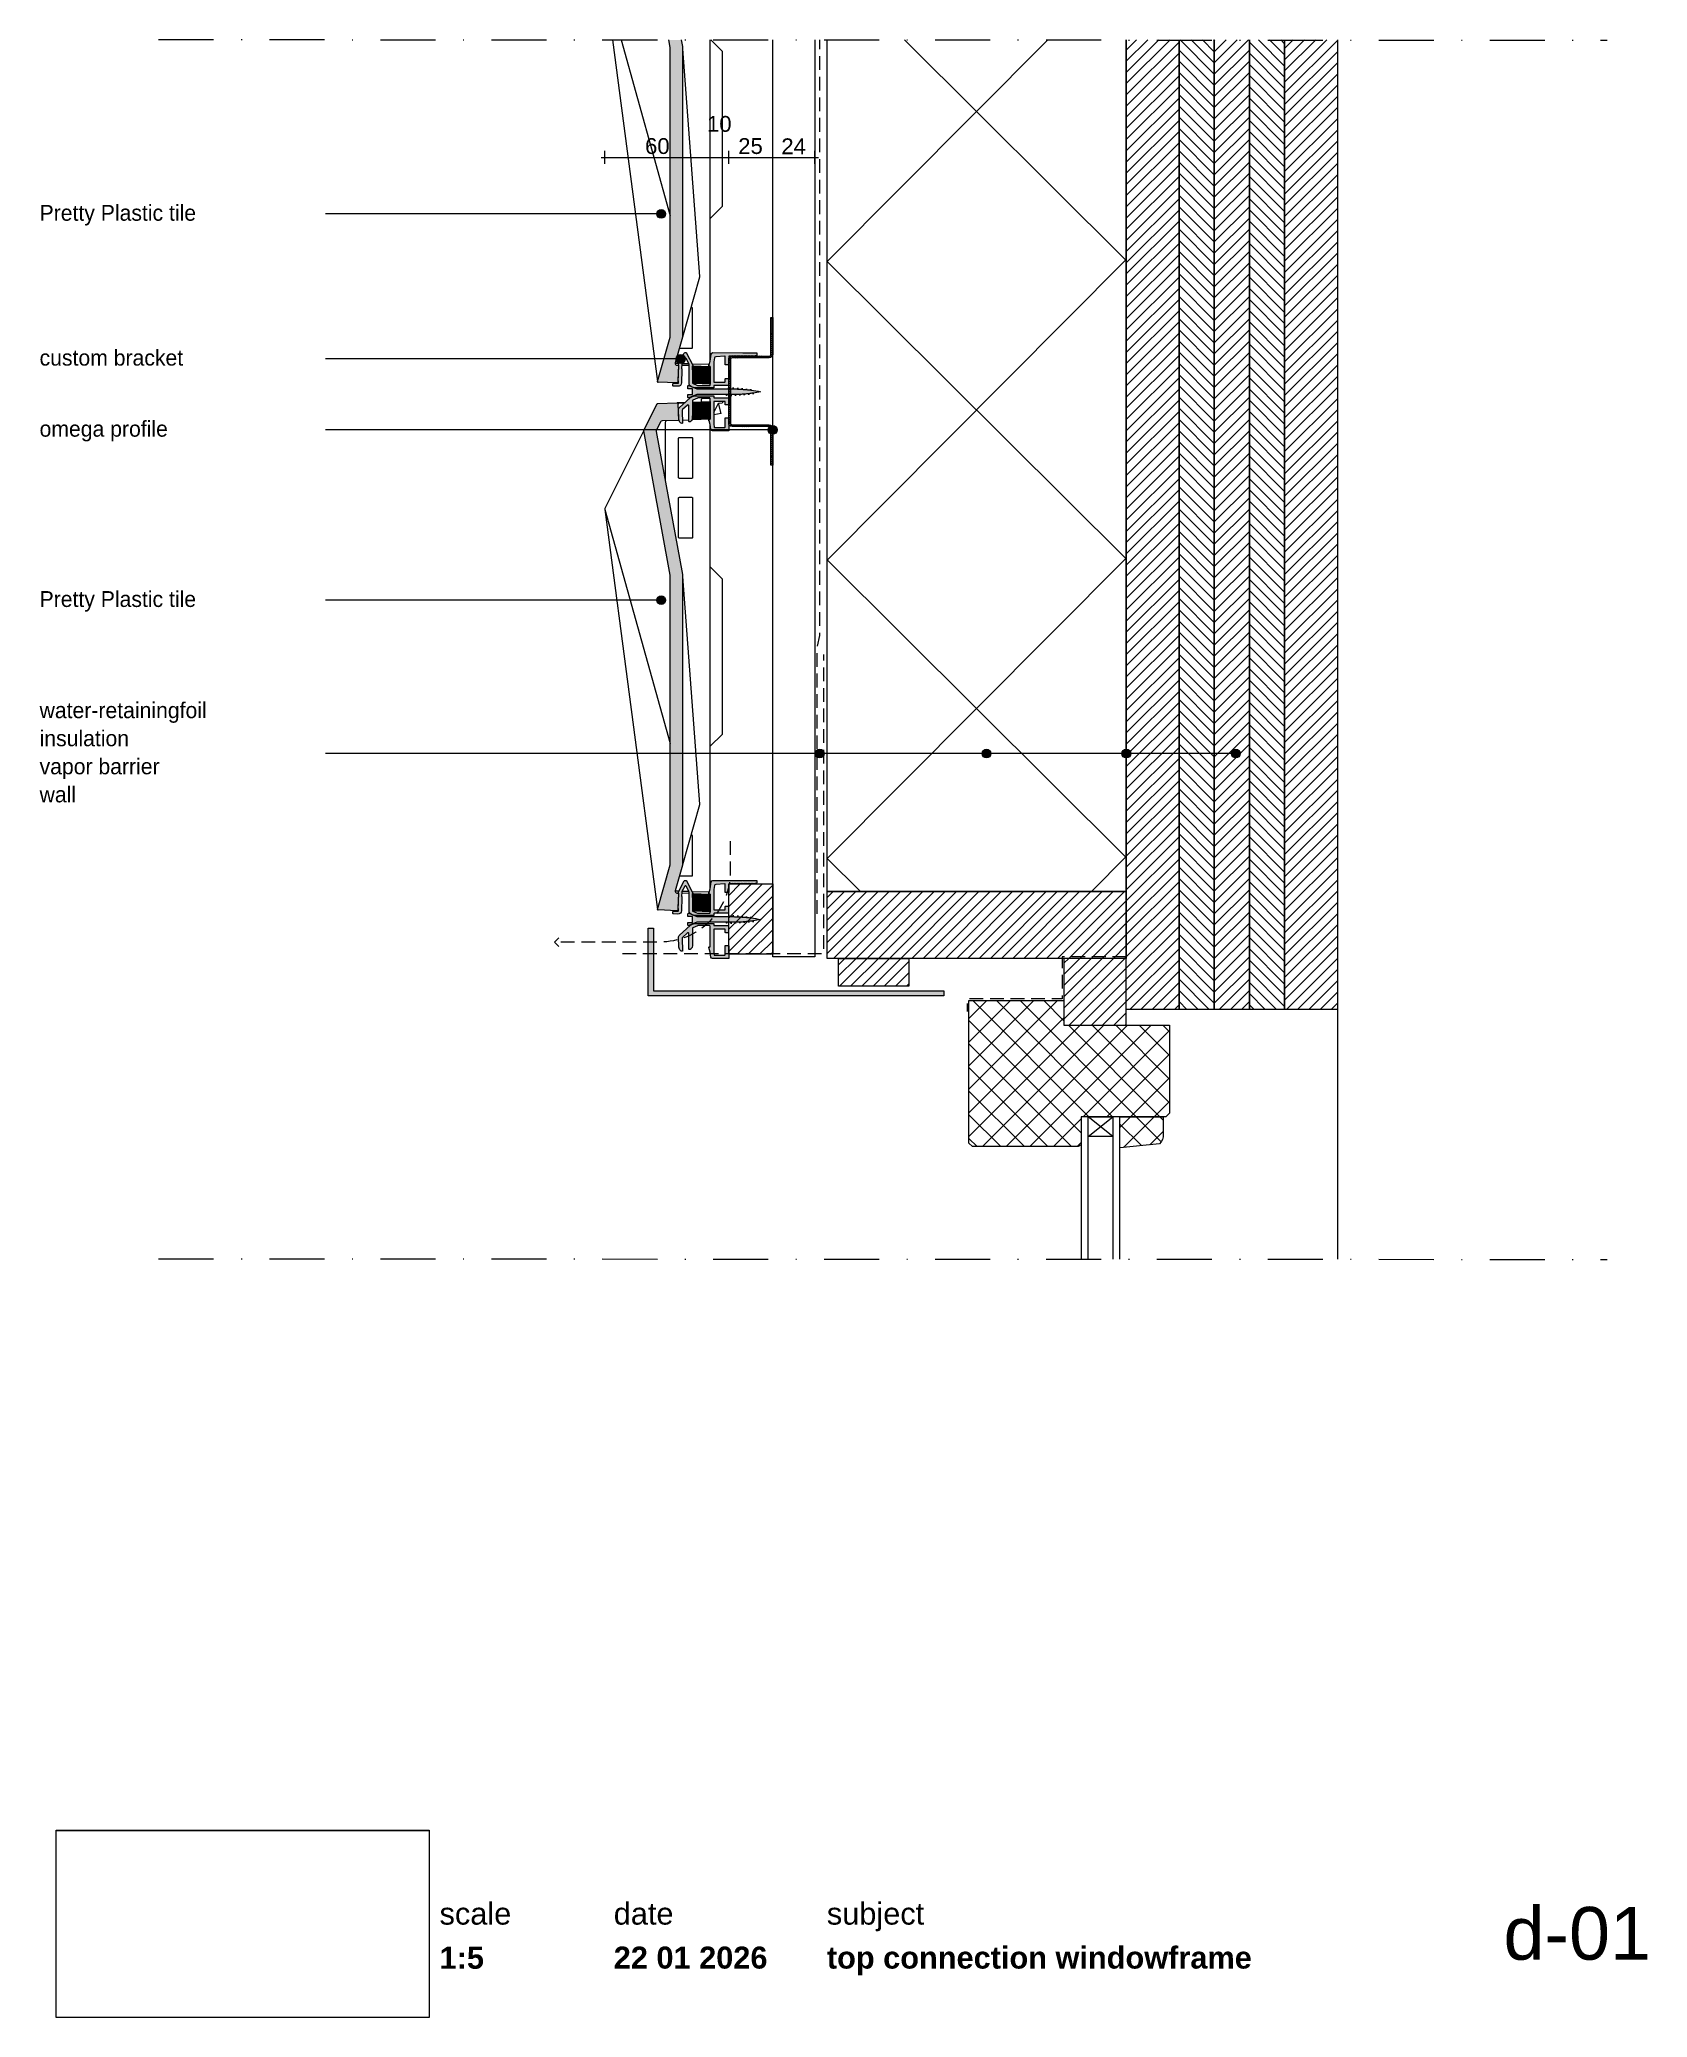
# Paper-space layout 'd-01 top connection windowframe' of a CAD drawing. Header units: millimetres. Extents: x 12 to 195, y 11 to 236.
import ezdxf
from ezdxf.xclip import XClip

# ---------------------------------------------------------------- set-up
doc = ezdxf.new("R2010")
doc.units = ezdxf.units.MM
doc.header["$MEASUREMENT"] = 0
doc.header["$XCLIPFRAME"] = 0
for name, pattern in [('B0302', [12.51, 6.26, -3.125, 0, -3.125]), ('B0701', [2.3412, 1.56, -0.7812]), ('Wipeout_Contour', [1000, 0, -1000])]:
    doc.linetypes.add(name, pattern=pattern)
for name, color, linetype in [('#01', 7, 'Continuous'), ('Dim - 1_50_100', 7, 'Continuous'), ('Info - 1_50_100', 7, 'Continuous'), ('Info - 1_5_10', 7, 'Continuous'), ('Info - English', 7, 'Continuous')]:
    doc.layers.add(name, color=color, linetype=linetype)
doc.styles.add('GENERATED_STYLE_1', font='HelveticaNeue.ttc')
doc.styles.add('GENERATED_STYLE_2', font='HelveticaNeue.ttc')
doc.styles.add('GENERATED_STYLE_3', font='Helvetica.ttc')
doc.styles.add('GENERATED_STYLE_4', font='')
doc.styles.get('GENERATED_STYLE_4').set_extended_font_data('Work Sans')
picture_1 = doc.add_image_def('image1.png', size_in_pixel=(317, 159))
pattern_1 = [(45, (-5626.1261, -118.6148), (-0.6363961, 0.6363961), [])]
pattern_2 = [(45, (-5626.126, -118.6148), (-1.3435029, 1.3435029), []), (135, (-5626.126, -118.6148), (1.3435029, 1.3435029), [])]
pattern_3 = [(315, (-5626.1261, -118.6148), (0.6363961, 0.6363961), [])]

# ---------------------------------------------------------------- blocks, each defined once
blk = doc.blocks.new('Drawing_1_1', base_point=(-200, 60))
at = {"color": 2, "linetype": 'Continuous', "lineweight": 0}
for s, insert, char_height, attachment_point, style in [('\\A1;{\\pql;\\fHelvetica Neue|b0|i0|c0|p0;\\W1.000000;scale}', (57.28, 24.14), 2.5, 1, 'GENERATED_STYLE_1'), ('\\A1;{\\pql;\\fHelvetica Neue|b0|i0|c0|p0;\\W1.000000;date}', (77.08, 24.14), 2.5, 1, 'GENERATED_STYLE_1'), ('\\A1;{\\pql;\\fHelvetica Neue|b0|i0|c0|p0;\\W1.000000;subject}', (101.31, 24.14), 2.5, 1, 'GENERATED_STYLE_1'), ('\\A1;{\\pqr;\\fHelvetica Neue|b0|i0|c0|p0;\\W1.000000;d-01}', (195, 23.65), 6, 3, 'GENERATED_STYLE_1'), ('\\A1;{\\pql;\\fHelvetica Neue|b1|i0|c0|p0;\\W1.000000;1:5}', (57.28, 19.12), 2.5, 1, 'GENERATED_STYLE_2'), ('\\A1;{\\pql;\\fHelvetica Neue|b1|i0|c0|p0;\\W1.000000;22 01 2026}', (77.08, 19.14), 2.5, 1, 'GENERATED_STYLE_2'), ('\\A1;{\\pql;\\fHelvetica Neue|b1|i0|c0|p0;\\W1.000000;top connection windowframe}', (101.31, 19.14), 2.5, 1, 'GENERATED_STYLE_2')]:
    blk.add_mtext(s, dxfattribs=dict(at, insert=insert, char_height=char_height, attachment_point=attachment_point, style=style))
at = {"color": 254, "linetype": 'Wipeout_Contour', "lineweight": 0, "ltscale": 174.062972}
blk.add_wipeout([(13.71, 11.09), (56.11, 11.09), (56.11, 32.35), (13.71, 32.35)], dxfattribs=at)
at = {"color": 9, "lineweight": 0}
image = blk.add_image(picture_1, insert=(13.71, 11.09), size_in_units=(42.4, 21.27), dxfattribs=at)
image.set_boundary_path([(-0.5, -0.5), (316.5, 158.5)])
blk = doc.blocks.new('Drawing_2_1', base_point=(-5626.13, -118.61))
at = {"layer": '#01', "linetype": 'Continuous', "lineweight": 0, "true_color": 0x000000}
for points in [[(81.98, 216.14), (82.02, 215.95), (82.12, 215.78), (82.29, 215.68), (82.48, 215.64), (82.67, 215.68), (82.83, 215.78), (82.94, 215.95), (82.98, 216.14), (82.94, 216.33), (82.83, 216.49), (82.67, 216.6), (82.48, 216.64), (82.29, 216.6), (82.12, 216.49), (82.02, 216.33)], [(84.19, 199.65), (84.23, 199.46), (84.34, 199.3), (84.5, 199.19), (84.69, 199.15), (84.88, 199.19), (85.04, 199.3), (85.15, 199.46), (85.19, 199.65), (85.15, 199.84), (85.04, 200.01), (84.88, 200.11), (84.69, 200.15), (84.5, 200.11), (84.34, 200.01), (84.23, 199.84)], [(94.65, 191.58), (94.68, 191.39), (94.79, 191.23), (94.95, 191.12), (95.15, 191.08), (95.34, 191.12), (95.5, 191.23), (95.61, 191.39), (95.65, 191.58), (95.61, 191.77), (95.5, 191.93), (95.34, 192.04), (95.15, 192.08), (94.95, 192.04), (94.79, 191.93), (94.68, 191.77)], [(81.98, 172.23), (82.02, 172.04), (82.12, 171.88), (82.29, 171.77), (82.48, 171.73), (82.67, 171.77), (82.83, 171.88), (82.94, 172.04), (82.98, 172.23), (82.94, 172.42), (82.83, 172.58), (82.67, 172.69), (82.48, 172.73), (82.29, 172.69), (82.12, 172.58), (82.02, 172.42)], [(100.02, 154.78), (100.06, 154.59), (100.17, 154.42), (100.33, 154.32), (100.52, 154.28), (100.71, 154.32), (100.87, 154.42), (100.98, 154.59), (101.02, 154.78), (100.98, 154.97), (100.87, 155.13), (100.71, 155.24), (100.52, 155.28), (100.33, 155.24), (100.17, 155.13), (100.06, 154.97)], [(118.95, 154.78), (118.99, 154.59), (119.1, 154.42), (119.26, 154.32), (119.45, 154.28), (119.65, 154.32), (119.81, 154.42), (119.92, 154.59), (119.95, 154.78), (119.92, 154.97), (119.81, 155.13), (119.65, 155.24), (119.45, 155.28), (119.26, 155.24), (119.1, 155.13), (118.99, 154.97)], [(134.85, 154.78), (134.88, 154.59), (134.99, 154.42), (135.15, 154.32), (135.35, 154.28), (135.54, 154.32), (135.7, 154.42), (135.81, 154.59), (135.85, 154.78), (135.81, 154.97), (135.7, 155.13), (135.54, 155.24), (135.35, 155.28), (135.15, 155.24), (134.99, 155.13), (134.88, 154.97)], [(147.29, 154.78), (147.32, 154.59), (147.43, 154.42), (147.6, 154.32), (147.79, 154.28), (147.98, 154.32), (148.14, 154.42), (148.25, 154.59), (148.29, 154.78), (148.25, 154.97), (148.14, 155.13), (147.98, 155.24), (147.79, 155.28), (147.6, 155.24), (147.43, 155.13), (147.32, 154.97)]]:
    blk.add_hatch(color=18, dxfattribs=at).paths.add_polyline_path(points)
at = {"layer": 'Info - 1_50_100', "linetype": 'Continuous', "lineweight": 0, "true_color": 0x000000}
h = blk.add_hatch(dxfattribs=at)
h.set_pattern_fill('415_Isolatie_ruit_0001', color=18, style=0, pattern_type=2)
h.set_pattern_definition([(45.152, (101.346, 244.655), (-16.9703, 16.8807), []), (135.152, (101.346, 244.655), (16.9703, 17.0605), [])])
h.paths.add_polyline_path([(135.35, 235.93), (101.35, 235.93), (101.35, 139.09), (135.35, 139.09)])
h = blk.add_hatch(dxfattribs=at)
h.set_pattern_fill('310_Naaldhout__01__0001', color=18, style=0, pattern_type=2)
h.set_pattern_definition(pattern_1)
h.paths.add_polyline_path([(141.35, 235.93), (135.35, 235.93), (135.35, 125.69), (141.35, 125.69)])
h = blk.add_hatch(dxfattribs=at)
h.set_pattern_fill('310_Naaldhout__02__0001', color=18, style=0, pattern_type=2)
h.set_pattern_definition(pattern_3)
h.paths.add_polyline_path([(145.35, 235.93), (141.35, 235.93), (141.35, 125.69), (145.35, 125.69)])
h = blk.add_hatch(dxfattribs=at)
h.set_pattern_fill('310_Naaldhout__01__0001', color=18, style=0, pattern_type=2)
h.set_pattern_definition(pattern_1)
h.paths.add_polyline_path([(149.35, 235.93), (145.35, 235.93), (145.35, 125.69), (149.35, 125.69)])
h = blk.add_hatch(dxfattribs=at)
h.set_pattern_fill('310_Naaldhout__02__0001', color=18, style=0, pattern_type=2)
h.set_pattern_definition(pattern_3)
h.paths.add_polyline_path([(153.35, 235.93), (149.35, 235.93), (149.35, 125.69), (153.35, 125.69)])
h = blk.add_hatch(dxfattribs=at)
h.set_pattern_fill('310_Naaldhout__01__0001', color=18, style=0, pattern_type=2)
h.set_pattern_definition(pattern_1)
h.paths.add_polyline_path([(159.35, 235.93), (153.35, 235.93), (153.35, 125.69), (159.35, 125.69)])
h = blk.add_hatch(dxfattribs=at)
h.set_pattern_fill('310_Naaldhout__01__0001', color=18, style=0, pattern_type=2)
h.set_pattern_definition(pattern_1)
h.paths.add_polyline_path([(101.35, 131.49), (135.35, 131.49), (135.35, 139.09), (101.35, 139.09)])
blk.add_hatch(color=18, dxfattribs=at).paths.add_polyline_path([(81.61, 134.92), (81.01, 134.92), (81.01, 127.22), (114.61, 127.22), (114.61, 127.82), (81.61, 127.82)])
h = blk.add_hatch(dxfattribs=at)
h.set_pattern_fill('310_Naaldhout__01__0001', color=18, style=0, pattern_type=2)
h.set_pattern_definition(pattern_1)
h.paths.add_polyline_path([(128.26, 123.89), (135.35, 123.89), (135.35, 131.49), (128.26, 131.49)])
at = {"layer": 'Info - 1_5_10', "linetype": 'Continuous', "lineweight": 0, "true_color": 0xd1d7d8}
for points in [[(82.07, 197.07, 0.486892), (82.12, 197), (84.27, 196.92, 0.414085), (84.38, 197.02), (84.44, 198.92), (84.25, 198.93, -0.486756), (84.07, 199.19), (84.9, 202.11), (84.9, 202.14), (84.91, 202.17), (84.91, 202.19), (84.91, 234.8), (84.91, 234.87), (84.9, 234.95), (84.9, 235.02), (84.89, 235.09), (84.88, 235.16), (84.74, 235.93), (83.34, 235.93), (83.49, 235.07), (83.5, 235.02), (83.5, 234.97), (83.51, 234.92), (83.51, 202.18), (83.51, 202.16), (83.5, 202.14)], [(86.21, 196.85), (88.05, 196.79), (88.05, 198.8), (86.04, 198.87), (86.11, 196.95, 0.394037)], [(84.91, 174.8), (84.91, 174.87), (84.9, 174.95), (84.9, 175.02), (84.89, 175.09), (84.88, 175.16), (81.91, 191.42), (81.91, 191.45), (81.91, 191.47), (81.91, 191.5), (81.92, 191.52), (81.92, 191.55), (81.93, 191.56), (82.4, 192.5, -0.27485), (82.57, 192.61), (84.44, 192.67), (84.38, 194.58, 0.414085), (84.27, 194.67), (82.08, 194.6, 0.274968), (82.03, 194.57), (80.52, 191.53), (80.51, 191.52), (80.51, 191.5), (80.5, 191.48), (80.5, 191.47), (83.49, 175.07), (83.5, 175.02), (83.5, 174.97), (83.51, 174.92), (83.51, 142.18), (83.51, 142.16), (83.5, 142.14), (82.07, 137.07, 0.486892), (82.12, 137), (84.27, 136.92, 0.414085), (84.38, 137.02), (84.44, 138.92), (84.25, 138.93, -0.486756), (84.07, 139.19), (84.9, 142.11), (84.9, 142.14), (84.91, 142.17), (84.91, 142.19)], [(88.05, 194.81), (86.21, 194.74, 0.394037), (86.11, 194.65), (86.04, 192.73), (88.05, 192.8)], [(86.21, 136.85), (88.05, 136.79), (88.05, 138.8), (86.04, 138.87), (86.11, 136.95, 0.394037)]]:
    blk.add_hatch(color=254, dxfattribs=at).paths.add_polyline_path(points)
at = {"layer": 'Info - 1_5_10', "linetype": 'Continuous', "lineweight": 0, "true_color": 0x99a3a6}
h = blk.add_hatch(dxfattribs=at)
h.set_pattern_fill('ANSI31_0001', color=253, style=0, pattern_type=2)
h.set_pattern_definition([(135, (417.73479, 111.14277), (0.1122532, 0.1122532), [])])
h.paths.add_polyline_path([(90.15, 192.37, 0.414214), (90.55, 191.97), (94.75, 191.97, -0.414214), (94.95, 191.77), (94.95, 187.57), (95.15, 187.57), (95.15, 191.77, 0.414214), (94.75, 192.17), (90.55, 192.17, -0.414214), (90.35, 192.37), (90.35, 199.57, -0.414214), (90.55, 199.77), (94.75, 199.77, 0.414214), (95.15, 200.17), (95.15, 204.37), (94.95, 204.37), (94.95, 200.17, -0.414214), (94.75, 199.97), (90.55, 199.97, 0.414214), (90.15, 199.57)])
at = {"layer": 'Info - 1_5_10', "linetype": 'Continuous', "lineweight": 0, "true_color": 0xe9ebeb}
for points in [[(88.49, 196.62), (90.09, 196.62, 0.414214), (90.13, 196.66), (90.13, 197.38, 0.414214), (90.09, 197.42), (89.79, 197.42, 0.414214), (89.75, 197.38), (89.75, 197.06, -0.414214), (89.71, 197.02), (88.49, 197.02, -0.414214), (88.45, 197.06), (88.45, 199.31), (88.54, 199.77, -0.33846), (88.68, 199.9), (89.7, 199.97, -0.434812), (89.75, 199.93), (89.75, 199.02, 0.414214), (89.79, 198.98), (90.11, 198.98, 0.414214), (90.15, 199.02), (90.15, 199.93, -0.414214), (90.19, 199.97), (90.54, 199.97, 0.153244), (90.56, 199.98, -0.313859), (90.68, 199.98, 0.313859), (90.72, 199.98, -0.313859), (90.84, 199.98, 0.313859), (90.88, 199.98, -0.313859), (91, 199.98, 0.313859), (91.04, 199.98, -0.313859), (91.16, 199.98, 0.313859), (91.2, 199.98, -0.313859), (91.32, 199.98, 0.313859), (91.36, 199.98, -0.313859), (91.48, 199.98, 0.313859), (91.52, 199.98, -0.313859), (91.64, 199.98, 0.313859), (91.68, 199.98, -0.313859), (91.8, 199.98, 0.313859), (91.84, 199.98, -0.313859), (91.96, 199.98, 0.313859), (92, 199.98, -0.313859), (92.12, 199.98, 0.313859), (92.16, 199.98, -0.313859), (92.28, 199.98, 0.313859), (92.32, 199.98, -0.313859), (92.44, 199.98, 0.313859), (92.48, 199.98, -0.313859), (92.6, 199.98, 0.313859), (92.64, 199.98, -0.313859), (92.76, 199.98, 0.313859), (92.8, 199.98, -0.313831), (92.92, 199.98, 0.216574), (92.95, 199.97), (93.32, 200.06, 0.344151), (93.35, 200.1), (93.35, 200.31, 0.413169), (93.31, 200.35), (91.78, 200.36), (91.75, 200.32), (91.71, 200.36), (88.35, 200.37, 0.378866), (88.16, 200.19), (88.06, 199.41), (88.05, 199.4), (87.89, 198.85, 0.503246), (87.93, 198.8), (88.05, 198.8), (88.05, 196.72, -0.414214), (87.95, 196.62), (86.65, 196.62, -0.106615), (86.61, 196.63), (86.05, 196.88, -0.294589), (86.02, 196.92), (86.02, 198.87), (86.05, 198.87, 0.562109), (86.09, 198.93), (85.37, 200.31, 0.28032), (85.28, 200.37), (85.19, 200.37, 0.279325), (85.1, 200.31), (84.41, 198.99, 0.551885), (84.44, 198.93), (84.47, 198.93), (84.41, 197.2, 0.270177), (84.43, 197.16, -0.270177), (84.45, 197.13), (84.44, 196.92, -0.382441), (84.41, 196.88), (83.84, 196.84, 0.382441), (83.8, 196.8), (83.79, 196.64, 0.414214), (83.87, 196.56), (84.37, 196.54, 0.414214), (84.78, 196.92), (84.83, 198.43, 0.163886), (84.82, 198.49, -0.163886), (84.8, 198.55), (84.82, 199.06, -0.112056), (84.83, 199.1), (85.15, 199.71, -0.607188), (85.32, 199.71), (85.62, 199.13, -0.119964), (85.64, 199.04), (85.64, 196.89, 0.294589), (85.88, 196.52), (86.22, 196.37), (88.45, 196.37), (88.45, 196.58, -0.414214)], [(90.15, 192.92, 0.414214), (90.11, 192.96), (89.79, 192.96, 0.414214), (89.75, 192.92), (89.75, 191.91, -0.414214), (89.71, 191.87), (88.53, 191.87, -0.379886), (88.49, 191.9), (88.45, 192.29), (88.45, 194.78, -0.414214), (88.49, 194.82), (89.71, 194.82, -0.414214), (89.75, 194.78), (89.75, 194.46, 0.414214), (89.79, 194.42), (90.09, 194.42, 0.414214), (90.13, 194.46), (90.13, 195.18, 0.414214), (90.09, 195.22), (88.49, 195.22, -0.414214), (88.45, 195.26), (88.45, 195.47), (86.21, 195.47), (85.87, 195.31, 0.077199), (85.82, 195.28), (84.51, 194.08, 0.203452), (84.45, 193.94), (84.49, 192.79, 0.054529), (84.49, 192.77), (84.55, 192.55, 0.350473), (84.87, 192.32, 0.411937), (84.9, 192.36), (84.86, 193.75, -0.20329), (84.91, 193.89), (85.46, 194.39, -0.649272), (85.63, 194.32), (85.63, 192.54, 0.413486), (85.67, 192.5, 0.348536), (85.98, 192.75), (86.03, 192.97, 0.054885), (86.03, 192.99), (86.03, 194.88, -0.294636), (86.09, 194.97), (86.61, 195.21, -0.106615), (86.65, 195.22), (87.95, 195.22, -0.414214), (88.05, 195.12), (88.05, 192.8), (87.93, 192.8, 0.503246), (87.89, 192.75), (88.05, 192.21, -0.043918), (88.06, 192.18), (88.12, 191.65, 0.379886), (88.32, 191.47), (90.11, 191.47, 0.414214), (90.15, 191.51)], [(88.49, 136.62), (90.09, 136.62, 0.414214), (90.13, 136.66), (90.13, 137.38, 0.414214), (90.09, 137.42), (89.79, 137.42, 0.414214), (89.75, 137.38), (89.75, 137.06, -0.414214), (89.71, 137.02), (88.49, 137.02, -0.414214), (88.45, 137.06), (88.45, 139.31), (88.54, 139.77, -0.33846), (88.68, 139.9), (89.7, 139.97, -0.434812), (89.75, 139.93), (89.75, 139.02, 0.414214), (89.79, 138.98), (90.11, 138.98, 0.414214), (90.15, 139.02), (90.15, 139.93, -0.414214), (90.19, 139.97), (90.54, 139.97, 0.153244), (90.56, 139.98, -0.313859), (90.68, 139.98, 0.313859), (90.72, 139.98, -0.313859), (90.84, 139.98, 0.313859), (90.88, 139.98, -0.313859), (91, 139.98, 0.313859), (91.04, 139.98, -0.313859), (91.16, 139.98, 0.313859), (91.2, 139.98, -0.313859), (91.32, 139.98, 0.313859), (91.36, 139.98, -0.313859), (91.48, 139.98, 0.313859), (91.52, 139.98, -0.313859), (91.64, 139.98, 0.313859), (91.68, 139.98, -0.313859), (91.8, 139.98, 0.313859), (91.84, 139.98, -0.313859), (91.96, 139.98, 0.313859), (92, 139.98, -0.313859), (92.12, 139.98, 0.313859), (92.16, 139.98, -0.313859), (92.28, 139.98, 0.313859), (92.32, 139.98, -0.313859), (92.44, 139.98, 0.313859), (92.48, 139.98, -0.313859), (92.6, 139.98, 0.313859), (92.64, 139.98, -0.313859), (92.76, 139.98, 0.313859), (92.8, 139.98, -0.313831), (92.92, 139.98, 0.216574), (92.95, 139.97), (93.32, 140.06, 0.344151), (93.35, 140.1), (93.35, 140.31, 0.413169), (93.31, 140.35), (91.78, 140.36), (91.75, 140.32), (91.71, 140.36), (88.35, 140.37, 0.378866), (88.16, 140.19), (88.06, 139.41), (88.05, 139.4), (87.89, 138.85, 0.503246), (87.93, 138.8), (88.05, 138.8), (88.05, 136.72, -0.414214), (87.95, 136.62), (86.65, 136.62, -0.106615), (86.61, 136.63), (86.05, 136.88, -0.294589), (86.02, 136.92), (86.02, 138.87), (86.05, 138.87, 0.562109), (86.09, 138.93), (85.37, 140.31, 0.28032), (85.28, 140.37), (85.19, 140.37, 0.279325), (85.1, 140.31), (84.41, 138.99, 0.551885), (84.44, 138.93), (84.47, 138.93), (84.41, 137.2, 0.270177), (84.43, 137.16, -0.270177), (84.45, 137.13), (84.44, 136.92, -0.382441), (84.41, 136.88), (83.84, 136.84, 0.382441), (83.8, 136.8), (83.79, 136.64, 0.414214), (83.87, 136.56), (84.37, 136.54, 0.414214), (84.78, 136.92), (84.83, 138.43, 0.163886), (84.82, 138.49, -0.163886), (84.8, 138.55), (84.82, 139.06, -0.112056), (84.83, 139.1), (85.15, 139.71, -0.607188), (85.32, 139.71), (85.62, 139.13, -0.119964), (85.64, 139.04), (85.64, 136.89, 0.294589), (85.88, 136.52), (86.22, 136.37), (88.45, 136.37), (88.45, 136.58, -0.414214)], [(90.15, 132.92, 0.414214), (90.11, 132.96), (89.79, 132.96, 0.414214), (89.75, 132.92), (89.75, 131.91, -0.414214), (89.71, 131.87), (88.53, 131.87, -0.379886), (88.49, 131.9), (88.45, 132.29), (88.45, 134.78, -0.414214), (88.49, 134.82), (89.71, 134.82, -0.414214), (89.75, 134.78), (89.75, 134.46, 0.414214), (89.79, 134.42), (90.09, 134.42, 0.414214), (90.13, 134.46), (90.13, 135.18, 0.414214), (90.09, 135.22), (88.49, 135.22, -0.414214), (88.45, 135.26), (88.45, 135.47), (86.21, 135.47), (85.87, 135.31, 0.077199), (85.82, 135.28), (84.51, 134.08, 0.203452), (84.45, 133.94), (84.49, 132.79, 0.054529), (84.49, 132.77), (84.55, 132.55, 0.350473), (84.87, 132.32, 0.411937), (84.9, 132.36), (84.86, 133.75, -0.20329), (84.91, 133.89), (85.46, 134.39, -0.649272), (85.63, 134.32), (85.63, 132.54, 0.413486), (85.67, 132.5, 0.348536), (85.98, 132.75), (86.03, 132.97, 0.054885), (86.03, 132.99), (86.03, 134.88, -0.294636), (86.09, 134.97), (86.61, 135.21, -0.106615), (86.65, 135.22), (87.95, 135.22, -0.414214), (88.05, 135.12), (88.05, 132.8), (87.93, 132.8, 0.503246), (87.89, 132.75), (88.05, 132.21, -0.043918), (88.06, 132.18), (88.12, 131.65, 0.379886), (88.32, 131.47), (90.11, 131.47, 0.414214), (90.15, 131.51)]]:
    blk.add_hatch(color=254, dxfattribs=at).paths.add_polyline_path(points)
at = {"layer": 'Info - 1_5_10', "linetype": 'Continuous', "lineweight": 0, "true_color": 0xffffff}
for points in [[(93.78, 195.92, 0.017851), (92.68, 196.1), (92.67, 196.23), (92.66, 196.11, 0.007721), (92.18, 196.16), (92.17, 196.27), (92.16, 196.16, 0.007718), (91.68, 196.2), (91.67, 196.31), (91.66, 196.2, 0.007678), (91.18, 196.23), (91.17, 196.36), (91.16, 196.23, 0.007605), (90.68, 196.24), (90.67, 196.4), (90.65, 196.24), (90.18, 196.24), (90.17, 196.41), (90.15, 196.24), (86.53, 196.24), (85.63, 196.62, 0.536704), (85.49, 196.53), (85.49, 196.26), (85.49, 196.25), (85.51, 196.25), (86.04, 196.25), (86.04, 195.59), (85.5, 195.59), (85.49, 195.58), (85.49, 195.57), (85.49, 195.31, 0.536704), (85.63, 195.22), (86.53, 195.6), (89.9, 195.6), (89.91, 195.49), (89.92, 195.49), (89.93, 195.6), (90.4, 195.6), (90.42, 195.42), (90.43, 195.6), (90.63, 195.6, 0.00437), (90.9, 195.6), (90.92, 195.45), (90.93, 195.6, 0.007647), (91.41, 195.61), (91.42, 195.5), (91.43, 195.62, 0.007703), (91.91, 195.65), (91.92, 195.54), (91.93, 195.65, 0.007724), (92.41, 195.7), (92.42, 195.58), (92.43, 195.7, 0.007706), (92.9, 195.76), (92.92, 195.63), (92.93, 195.77, 0.013792)], [(93.78, 135.92, 0.017851), (92.68, 136.1), (92.67, 136.23), (92.66, 136.11, 0.007721), (92.18, 136.16), (92.17, 136.27), (92.16, 136.16, 0.007718), (91.68, 136.2), (91.67, 136.31), (91.66, 136.2, 0.007678), (91.18, 136.23), (91.17, 136.36), (91.16, 136.23, 0.007605), (90.68, 136.24), (90.67, 136.4), (90.65, 136.24), (90.18, 136.24), (90.17, 136.41), (90.15, 136.24), (86.53, 136.24), (85.63, 136.62, 0.536704), (85.49, 136.53), (85.49, 136.26), (85.49, 136.25), (85.51, 136.25), (86.04, 136.25), (86.04, 135.59), (85.5, 135.59), (85.49, 135.58), (85.49, 135.57), (85.49, 135.31, 0.536704), (85.63, 135.22), (86.53, 135.6), (89.9, 135.6), (89.91, 135.49), (89.92, 135.49), (89.93, 135.6), (90.4, 135.6), (90.42, 135.42), (90.43, 135.6), (90.63, 135.6, 0.00437), (90.9, 135.6), (90.92, 135.45), (90.93, 135.6, 0.007647), (91.41, 135.61), (91.42, 135.5), (91.43, 135.62, 0.007703), (91.91, 135.65), (91.92, 135.54), (91.93, 135.65, 0.007724), (92.41, 135.7), (92.42, 135.58), (92.43, 135.7, 0.007706), (92.9, 135.76), (92.92, 135.63), (92.93, 135.77, 0.013792)]]:
    blk.add_hatch(color=7, dxfattribs=at).paths.add_polyline_path(points)
at = {"layer": 'Info - 1_5_10', "linetype": 'Continuous', "lineweight": 0, "true_color": 0x99a3a6}
h = blk.add_hatch(dxfattribs=at)
h.set_pattern_fill('310_Naaldhout__01__0001', color=253, style=0, pattern_type=2)
h.set_pattern_definition(pattern_1)
h.paths.add_polyline_path([(90.15, 139.97), (90.15, 131.97), (95.15, 131.97), (95.15, 139.97)])
h = blk.add_hatch(dxfattribs=at)
h.set_pattern_fill('310_Naaldhout__01__0001', color=253, style=0, pattern_type=2)
h.set_pattern_definition(pattern_1)
h.paths.add_polyline_path([(102.64, 128.33), (110.64, 128.33), (110.64, 131.49), (102.64, 131.49)])
h = blk.add_hatch(dxfattribs=at)
h.set_pattern_fill('305_Loofhout__02__0001', color=253, style=0, pattern_type=2)
h.set_pattern_definition(pattern_2)
h.paths.add_polyline_path([(128.26, 126.69), (117.46, 126.69), (117.46, 110.49), (117.86, 110.09), (129.86, 110.09), (130.23, 110.29), (130.23, 113.49), (136.46, 113.49), (139.86, 113.49), (140.26, 113.89), (140.26, 123.89), (128.26, 123.89)])
h = blk.add_hatch(dxfattribs=at)
h.set_pattern_fill('305_Loofhout__02__0001', color=253, style=0, pattern_type=2)
h.set_pattern_definition(pattern_2)
h.paths.add_polyline_path([(134.63, 113.49), (134.63, 109.95), (139.12, 110.42, 0.246914), (139.55, 111.51), (139.55, 113.49)])
at = {"layer": '#01', "color": 9, "linetype": 'Continuous', "lineweight": 0}
for p, q in [((81.98, 216.14), (44.31, 216.14)), ((84.19, 199.65), (44.31, 199.65)), ((94.65, 191.58), (44.31, 191.58)), ((81.98, 172.23), (44.31, 172.23)), ((134.85, 154.78), (44.31, 154.78)), ((100.02, 154.78), (44.31, 154.78)), ((147.29, 154.78), (56.75, 154.78)), ((118.95, 154.78), (61.12, 154.78)), ((159.35, 125.69), (159.35, 97.29)), ((131.03, 111.23), (133.83, 113.49)), ((133.83, 111.23), (131.03, 113.49))]:
    blk.add_line(p, q, dxfattribs=at)
at = {"layer": '#01', "color": 4, "linetype": 'Continuous', "lineweight": 0, "flags": 128}
blk.add_lwpolyline([(159.35, 235.93), (159.35, 125.69), (135.35, 125.69), (135.35, 235.93)], dxfattribs=at)
at = {"layer": '#01', "color": 2, "linetype": 'B0701', "lineweight": 0, "flags": 128}
for points in [[(78.06, 132.06), (100.95, 132.06), (100.95, 166.04)], [(135.35, 131.69), (128.06, 131.69), (128.06, 126.89), (117.26, 126.89), (117.26, 125.45)]]:
    blk.add_lwpolyline(points, dxfattribs=at)
at = {"layer": '#01', "color": 1, "linetype": 'Continuous', "lineweight": 0}
for centre in [(82.48, 216.14), (84.69, 199.65), (95.15, 191.58), (82.48, 172.23), (100.52, 154.78), (119.45, 154.78), (135.35, 154.78), (147.79, 154.78)]:
    blk.add_circle(centre, 0.5, dxfattribs=at)
at = {"layer": 'Dim - 1_50_100', "color": 1, "linetype": 'Continuous', "lineweight": 0}
for p, q in [((76.06, 221.82), (76.06, 223.32)), ((88.05, 221.82), (88.05, 223.32)), ((90.15, 221.82), (90.15, 223.32)), ((95.15, 221.82), (95.15, 223.32)), ((99.95, 221.82), (99.95, 223.32)), ((75.66, 222.57), (76.06, 222.57)), ((76.06, 222.57), (88.05, 222.57)), ((88.05, 222.57), (90.15, 222.57)), ((90.15, 222.57), (95.15, 222.57)), ((95.15, 222.57), (99.95, 222.57)), ((99.95, 222.57), (100.35, 222.57))]:
    blk.add_line(p, q, dxfattribs=at)
at = {"layer": 'Info - 1_50_100', "color": 3, "linetype": 'Continuous', "lineweight": 0}
blk.add_line((135.35, 133.29), (135.35, 235.93), dxfattribs=at)
at = {"layer": 'Info - 1_50_100', "color": 9, "linetype": 'Continuous', "lineweight": 0}
for q in [(70.83, 133.85), (70.83, 132.85)]:
    blk.add_line((70.33, 133.35), q, dxfattribs=at)
at = {"layer": 'Info - 1_50_100', "color": 9, "linetype": 'Continuous', "lineweight": 0, "flags": 128}
for points in [[(99.95, 235.93), (99.95, 131.68), (95.15, 131.68), (95.15, 235.93)], [(141.35, 235.93), (141.35, 125.69), (135.35, 125.69), (135.35, 235.93)], [(145.35, 235.93), (145.35, 125.69), (141.35, 125.69), (141.35, 235.93)], [(149.35, 235.93), (149.35, 125.69), (145.35, 125.69), (145.35, 235.93)], [(153.35, 235.93), (153.35, 125.69), (149.35, 125.69), (149.35, 235.93)], [(159.35, 235.93), (159.35, 125.69), (153.35, 125.69), (153.35, 235.93)]]:
    blk.add_lwpolyline(points, dxfattribs=at)
at = {"layer": 'Info - 1_50_100', "color": 2, "linetype": 'B0701', "lineweight": 0, "flags": 128}
blk.add_lwpolyline([(100.19, 136.56), (100.19, 166.68), (100.52, 168.2), (100.52, 235.93)], dxfattribs=at)
at = {"layer": 'Info - 1_50_100', "color": 1, "linetype": 'Continuous', "lineweight": 0, "flags": 128}
blk.add_lwpolyline([(135.35, 235.93), (135.35, 139.09), (101.35, 139.09), (101.35, 235.93)], dxfattribs=at)
at = {"layer": 'Info - 1_50_100', "color": 9, "linetype": 'B0701', "lineweight": 0, "flags": 128}
blk.add_lwpolyline([(90.32, 144.84), (90.32, 141.35, -0.414214), (82.32, 133.35), (70.33, 133.35)], format="xyb", dxfattribs=at)
at = {"layer": 'Info - 1_50_100', "color": 2, "linetype": 'Continuous', "lineweight": 0, "flags": 128}
blk.add_lwpolyline([(101.35, 131.49), (101.35, 139.09), (135.35, 139.09), (135.35, 131.49)], close=True, dxfattribs=at)
at = {"layer": 'Info - 1_50_100', "color": 9, "linetype": 'Continuous', "lineweight": 0, "flags": 128}
for points in [[(81.61, 134.92), (81.61, 127.82), (114.61, 127.82), (114.61, 127.22), (81.01, 127.22), (81.01, 134.92)], [(128.26, 123.89), (135.35, 123.89), (135.35, 131.49), (128.26, 131.49)]]:
    blk.add_lwpolyline(points, close=True, dxfattribs=at)
at = {"layer": 'Info - 1_5_10', "color": 9, "linetype": 'Continuous', "lineweight": 0}
for p, q in [((88.05, 199.38), (88.05, 235.93)), ((84.49, 199.13), (84.07, 199.14)), ((85.65, 198.89), (84.82, 198.92)), ((85.65, 199.09), (84.84, 199.11)), ((87.85, 199.01), (86.02, 199.07)), ((87.94, 199.01), (87.85, 199.01)), ((84.28, 194.68), (84.48, 194.69)), ((84.48, 194.69), (85.19, 194.71)), ((85.08, 194.61), (84.48, 194.59)), ((86.01, 194.74), (86.21, 194.75)), ((87.05, 194.77), (87.05, 195.06)), ((87.15, 195.16), (88.03, 195.19)), ((88.45, 193.56), (89, 194.64)), ((89.31, 193.46), (88.45, 193.31)), ((89.31, 193.46), (88.99, 194.62)), ((89, 194.64), (89.42, 194.66)), ((89.45, 194.66), (89.42, 194.66)), ((89.45, 194.82), (89.45, 194.66)), ((82.92, 192.43), (82.92, 185.93)), ((84.52, 192.68), (84.45, 192.68)), ((84.9, 192.69), (85.64, 192.72)), ((86.05, 192.73), (85.98, 192.73)), ((87.94, 192.6), (87.85, 192.6)), ((88.05, 139.38), (88.05, 192.23)), ((84.49, 139.13), (84.07, 139.14)), ((85.65, 138.89), (84.82, 138.92)), ((85.65, 139.09), (84.84, 139.11)), ((87.85, 139.01), (86.02, 139.07)), ((87.94, 139.01), (87.85, 139.01))]:
    blk.add_line(p, q, dxfattribs=at)
at = {"layer": 'Info - 1_5_10', "color": 9, "linetype": 'Continuous', "lineweight": 0, "flags": 128}
for points in [[(76.93, 235.93), (82.04, 197.07, 0.341329), (82.12, 197)], [(84.91, 234.9), (86.84, 209.04, -0.080235), (86.83, 208.94), (84.91, 202.14)], [(88.05, 215.61), (89.42, 216.97, 0.188266), (89.45, 217.04), (89.45, 234.56, 0.225103), (89.41, 234.64), (88.11, 235.93)], [(84.54, 200.87), (85.95, 200.87, 0.432265), (86.04, 200.97), (86.04, 205.44, 0.374997), (85.94, 205.53), (85.86, 205.53)], [(80.51, 191.5), (76.08, 182.63, 0.145694), (76.06, 182.54), (82.04, 137.07, 0.341329), (82.12, 137)], [(88.05, 155.61), (89.42, 156.97, 0.188266), (89.45, 157.04), (89.45, 174.56, 0.225103), (89.41, 174.64), (88.05, 176)], [(84.91, 174.9), (86.84, 149.04, -0.080235), (86.83, 148.94), (84.91, 142.14)], [(84.54, 140.87), (85.95, 140.87, 0.432265), (86.04, 140.97), (86.04, 145.44, 0.374997), (85.94, 145.53), (85.86, 145.53)]]:
    blk.add_lwpolyline(points, format="xyb", dxfattribs=at)
for points in [[(77.91, 235.93), (83.51, 215.92)], [(87.85, 199.01), (87.85, 198.93), (87.85, 198.87), (87.85, 198.82), (87.85, 198.81)], [(90.1, 196.24), (90.11, 196.29), (90.13, 196.37), (90.15, 196.39)], [(84.38, 194.58), (84.39, 194.58), (84.41, 194.59), (84.43, 194.59), (84.45, 194.59), (84.48, 194.59)], [(86.02, 194.64), (86.04, 194.64), (86.06, 194.65), (86.09, 194.65), (86.11, 194.65)], [(87.85, 192.8), (87.85, 192.78), (87.85, 192.74), (87.85, 192.67), (87.85, 192.6)], [(76.06, 182.55), (83.51, 155.92)], [(87.85, 139.01), (87.85, 138.93), (87.85, 138.87), (87.85, 138.82), (87.85, 138.81)], [(131.03, 97.29), (131.03, 113.49), (130.23, 113.49), (130.23, 97.29)], [(134.63, 97.29), (134.63, 113.49), (133.83, 113.49), (133.83, 97.29)]]:
    blk.add_lwpolyline(points, dxfattribs=at)
at = {"layer": 'Info - 1_5_10', "color": 2, "linetype": 'Continuous', "lineweight": 0, "flags": 128}
blk.add_lwpolyline([(84.74, 235.93), (84.88, 235.16), (84.89, 235.09), (84.9, 235.02), (84.9, 234.95), (84.91, 234.87), (84.91, 234.8), (84.91, 202.19), (84.91, 202.17), (84.9, 202.14), (84.9, 202.11), (84.07, 199.19, 0.486756), (84.25, 198.93), (84.44, 198.92), (84.38, 197.02, -0.414085), (84.27, 196.92), (82.12, 197, -0.486892), (82.07, 197.07), (83.5, 202.14), (83.51, 202.16), (83.51, 202.18), (83.51, 234.92), (83.5, 234.97), (83.5, 235.02), (83.49, 235.07), (83.34, 235.93)], format="xyb", dxfattribs=at)
at = {"layer": 'Info - 1_5_10', "color": 9, "linetype": 'Continuous', "lineweight": 0, "flags": 128}
for points in [[(90.15, 192.37), (90.15, 199.57, -0.414214), (90.55, 199.97), (94.75, 199.97, 0.414214), (94.95, 200.17), (94.95, 204.37), (95.15, 204.37), (95.15, 200.17, -0.414214), (94.75, 199.77), (90.55, 199.77, 0.414214), (90.35, 199.57), (90.35, 192.37, 0.414214), (90.55, 192.17), (94.75, 192.17, -0.414214), (95.15, 191.77), (95.15, 187.57), (94.95, 187.57), (94.95, 191.77, 0.414214), (94.75, 191.97), (90.55, 191.97, -0.414214)], [(88.49, 196.62, 0.414214), (88.45, 196.58), (88.45, 196.37), (86.22, 196.37), (85.88, 196.52, -0.294589), (85.64, 196.89), (85.64, 199.04, 0.119964), (85.62, 199.13), (85.32, 199.71, 0.607188), (85.15, 199.71), (84.83, 199.1, 0.112056), (84.82, 199.06), (84.8, 198.55, 0.163886), (84.82, 198.49, -0.163886), (84.83, 198.43), (84.78, 196.92, -0.414214), (84.37, 196.54), (83.87, 196.56, -0.414214), (83.79, 196.64), (83.8, 196.8, -0.382441), (83.84, 196.84), (84.41, 196.88, 0.382441), (84.44, 196.92), (84.45, 197.13, 0.270177), (84.43, 197.16, -0.270177), (84.41, 197.2), (84.47, 198.93), (84.44, 198.93, -0.551885), (84.41, 198.99), (85.1, 200.31, -0.279325), (85.19, 200.37), (85.28, 200.37, -0.28032), (85.37, 200.31), (86.09, 198.93, -0.562109), (86.05, 198.87), (86.02, 198.87), (86.02, 196.92, 0.294589), (86.05, 196.88), (86.61, 196.63, 0.106615), (86.65, 196.62), (87.95, 196.62, 0.414214), (88.05, 196.72), (88.05, 198.8), (87.93, 198.8, -0.503246), (87.89, 198.85), (88.05, 199.4), (88.06, 199.41), (88.16, 200.19, -0.378866), (88.35, 200.37), (91.71, 200.36), (91.75, 200.32), (91.78, 200.36), (93.31, 200.35, -0.413169), (93.35, 200.31), (93.35, 200.1, -0.344151), (93.32, 200.06), (92.95, 199.97, -0.216574), (92.92, 199.98, 0.313831), (92.8, 199.98, -0.313859), (92.76, 199.98, 0.313859), (92.64, 199.98, -0.313859), (92.6, 199.98, 0.313859), (92.48, 199.98, -0.313859), (92.44, 199.98, 0.313859), (92.32, 199.98, -0.313859), (92.28, 199.98, 0.313859), (92.16, 199.98, -0.313859), (92.12, 199.98, 0.313859), (92, 199.98, -0.313859), (91.96, 199.98, 0.313859), (91.84, 199.98, -0.313859), (91.8, 199.98, 0.313859), (91.68, 199.98, -0.313859), (91.64, 199.98, 0.313859), (91.52, 199.98, -0.313859), (91.48, 199.98, 0.313859), (91.36, 199.98, -0.313859), (91.32, 199.98, 0.313859), (91.2, 199.98, -0.313859), (91.16, 199.98, 0.313859), (91.04, 199.98, -0.313859), (91, 199.98, 0.313859), (90.88, 199.98, -0.313859), (90.84, 199.98, 0.313859), (90.72, 199.98, -0.313859), (90.68, 199.98, 0.313859), (90.56, 199.98, -0.153244), (90.54, 199.97), (90.19, 199.97, 0.414214), (90.15, 199.93), (90.15, 199.02, -0.414214), (90.11, 198.98), (89.79, 198.98, -0.414214), (89.75, 199.02), (89.75, 199.93, 0.434812), (89.7, 199.97), (88.68, 199.9, 0.33846), (88.54, 199.77), (88.45, 199.31), (88.45, 197.06, 0.414214), (88.49, 197.02), (89.71, 197.02, 0.414214), (89.75, 197.06), (89.75, 197.38, -0.414214), (89.79, 197.42), (90.09, 197.42, -0.414214), (90.13, 197.38), (90.13, 196.66, -0.414214), (90.09, 196.62)], [(93.78, 195.92, -0.013792), (92.93, 195.77), (92.92, 195.63), (92.9, 195.76, -0.007706), (92.43, 195.7), (92.42, 195.58), (92.41, 195.7, -0.007724), (91.93, 195.65), (91.92, 195.54), (91.91, 195.65, -0.007703), (91.43, 195.62), (91.42, 195.5), (91.41, 195.61, -0.007647), (90.93, 195.6), (90.92, 195.45), (90.9, 195.6, -0.00437), (90.63, 195.6), (90.43, 195.6), (90.42, 195.42), (90.4, 195.6), (89.93, 195.6), (89.92, 195.49), (89.91, 195.49), (89.9, 195.6), (86.53, 195.6), (85.63, 195.22, -0.536704), (85.49, 195.31), (85.49, 195.57), (85.49, 195.58), (85.5, 195.59), (86.04, 195.59), (86.04, 196.25), (85.51, 196.25), (85.49, 196.25), (85.49, 196.26), (85.49, 196.53, -0.536704), (85.63, 196.62), (86.53, 196.24), (90.15, 196.24), (90.17, 196.41), (90.18, 196.24), (90.65, 196.24), (90.67, 196.4), (90.68, 196.24, -0.007605), (91.16, 196.23), (91.17, 196.36), (91.18, 196.23, -0.007678), (91.66, 196.2), (91.67, 196.31), (91.68, 196.2, -0.007718), (92.16, 196.16), (92.17, 196.27), (92.18, 196.16, -0.007721), (92.66, 196.11), (92.67, 196.23), (92.68, 196.1, -0.017851)], [(90.15, 192.92), (90.15, 191.51, -0.414214), (90.11, 191.47), (88.32, 191.47, -0.379886), (88.12, 191.65), (88.06, 192.18, 0.043918), (88.05, 192.21), (87.89, 192.75, -0.503246), (87.93, 192.8), (88.05, 192.8), (88.05, 195.12, 0.414214), (87.95, 195.22), (86.65, 195.22, 0.106615), (86.61, 195.21), (86.09, 194.97, 0.294636), (86.03, 194.88), (86.03, 192.99, -0.054885), (86.03, 192.97), (85.98, 192.75, -0.348536), (85.67, 192.5, -0.413486), (85.63, 192.54), (85.63, 194.32, 0.649272), (85.46, 194.39), (84.91, 193.89, 0.20329), (84.86, 193.75), (84.9, 192.36, -0.411937), (84.87, 192.32, -0.350473), (84.55, 192.55), (84.49, 192.77, -0.054529), (84.49, 192.79), (84.45, 193.94, -0.203452), (84.51, 194.08), (85.82, 195.28, -0.077199), (85.87, 195.31), (86.21, 195.47), (88.45, 195.47), (88.45, 195.26, 0.414214), (88.49, 195.22), (90.09, 195.22, -0.414214), (90.13, 195.18), (90.13, 194.46, -0.414214), (90.09, 194.42), (89.79, 194.42, -0.414214), (89.75, 194.46), (89.75, 194.78, 0.414214), (89.71, 194.82), (88.49, 194.82, 0.414214), (88.45, 194.78), (88.45, 192.29), (88.49, 191.9, 0.379886), (88.53, 191.87), (89.71, 191.87, 0.414214), (89.75, 191.91), (89.75, 192.92, -0.414214), (89.79, 192.96), (90.11, 192.96, -0.414214)], [(84.54, 190.73), (85.94, 190.73, -0.414214), (86.04, 190.6), (86.04, 186.18, -0.414214), (85.95, 186.07), (84.54, 186.07, -0.414214), (84.44, 186.17), (84.44, 190.6, -0.414214)], [(84.54, 183.93), (85.94, 183.93, -0.414214), (86.04, 183.8), (86.04, 179.38, -0.414214), (85.95, 179.27), (84.54, 179.27, -0.414214), (84.45, 179.37), (84.45, 183.8, -0.414214)], [(88.49, 136.62, 0.414214), (88.45, 136.58), (88.45, 136.37), (86.22, 136.37), (85.88, 136.52, -0.294589), (85.64, 136.89), (85.64, 139.04, 0.119964), (85.62, 139.13), (85.32, 139.71, 0.607188), (85.15, 139.71), (84.83, 139.1, 0.112056), (84.82, 139.06), (84.8, 138.55, 0.163886), (84.82, 138.49, -0.163886), (84.83, 138.43), (84.78, 136.92, -0.414214), (84.37, 136.54), (83.87, 136.56, -0.414214), (83.79, 136.64), (83.8, 136.8, -0.382441), (83.84, 136.84), (84.41, 136.88, 0.382441), (84.44, 136.92), (84.45, 137.13, 0.270177), (84.43, 137.16, -0.270177), (84.41, 137.2), (84.47, 138.93), (84.44, 138.93, -0.551885), (84.41, 138.99), (85.1, 140.31, -0.279325), (85.19, 140.37), (85.28, 140.37, -0.28032), (85.37, 140.31), (86.09, 138.93, -0.562109), (86.05, 138.87), (86.02, 138.87), (86.02, 136.92, 0.294589), (86.05, 136.88), (86.61, 136.63, 0.106615), (86.65, 136.62), (87.95, 136.62, 0.414214), (88.05, 136.72), (88.05, 138.8), (87.93, 138.8, -0.503246), (87.89, 138.85), (88.05, 139.4), (88.06, 139.41), (88.16, 140.19, -0.378866), (88.35, 140.37), (91.71, 140.36), (91.75, 140.32), (91.78, 140.36), (93.31, 140.35, -0.413169), (93.35, 140.31), (93.35, 140.1, -0.344151), (93.32, 140.06), (92.95, 139.97, -0.216574), (92.92, 139.98, 0.313831), (92.8, 139.98, -0.313859), (92.76, 139.98, 0.313859), (92.64, 139.98, -0.313859), (92.6, 139.98, 0.313859), (92.48, 139.98, -0.313859), (92.44, 139.98, 0.313859), (92.32, 139.98, -0.313859), (92.28, 139.98, 0.313859), (92.16, 139.98, -0.313859), (92.12, 139.98, 0.313859), (92, 139.98, -0.313859), (91.96, 139.98, 0.313859), (91.84, 139.98, -0.313859), (91.8, 139.98, 0.313859), (91.68, 139.98, -0.313859), (91.64, 139.98, 0.313859), (91.52, 139.98, -0.313859), (91.48, 139.98, 0.313859), (91.36, 139.98, -0.313859), (91.32, 139.98, 0.313859), (91.2, 139.98, -0.313859), (91.16, 139.98, 0.313859), (91.04, 139.98, -0.313859), (91, 139.98, 0.313859), (90.88, 139.98, -0.313859), (90.84, 139.98, 0.313859), (90.72, 139.98, -0.313859), (90.68, 139.98, 0.313859), (90.56, 139.98, -0.153244), (90.54, 139.97), (90.19, 139.97, 0.414214), (90.15, 139.93), (90.15, 139.02, -0.414214), (90.11, 138.98), (89.79, 138.98, -0.414214), (89.75, 139.02), (89.75, 139.93, 0.434812), (89.7, 139.97), (88.68, 139.9, 0.33846), (88.54, 139.77), (88.45, 139.31), (88.45, 137.06, 0.414214), (88.49, 137.02), (89.71, 137.02, 0.414214), (89.75, 137.06), (89.75, 137.38, -0.414214), (89.79, 137.42), (90.09, 137.42, -0.414214), (90.13, 137.38), (90.13, 136.66, -0.414214), (90.09, 136.62)], [(90.15, 132.92), (90.15, 131.51, -0.414214), (90.11, 131.47), (88.32, 131.47, -0.379886), (88.12, 131.65), (88.06, 132.18, 0.043918), (88.05, 132.21), (87.89, 132.75, -0.503246), (87.93, 132.8), (88.05, 132.8), (88.05, 135.12, 0.414214), (87.95, 135.22), (86.65, 135.22, 0.106615), (86.61, 135.21), (86.09, 134.97, 0.294636), (86.03, 134.88), (86.03, 132.99, -0.054885), (86.03, 132.97), (85.98, 132.75, -0.348536), (85.67, 132.5, -0.413486), (85.63, 132.54), (85.63, 134.32, 0.649272), (85.46, 134.39), (84.91, 133.89, 0.20329), (84.86, 133.75), (84.9, 132.36, -0.411937), (84.87, 132.32, -0.350473), (84.55, 132.55), (84.49, 132.77, -0.054529), (84.49, 132.79), (84.45, 133.94, -0.203452), (84.51, 134.08), (85.82, 135.28, -0.077199), (85.87, 135.31), (86.21, 135.47), (88.45, 135.47), (88.45, 135.26, 0.414214), (88.49, 135.22), (90.09, 135.22, -0.414214), (90.13, 135.18), (90.13, 134.46, -0.414214), (90.09, 134.42), (89.79, 134.42, -0.414214), (89.75, 134.46), (89.75, 134.78, 0.414214), (89.71, 134.82), (88.49, 134.82, 0.414214), (88.45, 134.78), (88.45, 132.29), (88.49, 131.9, 0.379886), (88.53, 131.87), (89.71, 131.87, 0.414214), (89.75, 131.91), (89.75, 132.92, -0.414214), (89.79, 132.96), (90.11, 132.96, -0.414214)], [(93.78, 135.92, -0.013792), (92.93, 135.77), (92.92, 135.63), (92.9, 135.76, -0.007706), (92.43, 135.7), (92.42, 135.58), (92.41, 135.7, -0.007724), (91.93, 135.65), (91.92, 135.54), (91.91, 135.65, -0.007703), (91.43, 135.62), (91.42, 135.5), (91.41, 135.61, -0.007647), (90.93, 135.6), (90.92, 135.45), (90.9, 135.6, -0.00437), (90.63, 135.6), (90.43, 135.6), (90.42, 135.42), (90.4, 135.6), (89.93, 135.6), (89.92, 135.49), (89.91, 135.49), (89.9, 135.6), (86.53, 135.6), (85.63, 135.22, -0.536704), (85.49, 135.31), (85.49, 135.57), (85.49, 135.58), (85.5, 135.59), (86.04, 135.59), (86.04, 136.25), (85.51, 136.25), (85.49, 136.25), (85.49, 136.26), (85.49, 136.53, -0.536704), (85.63, 136.62), (86.53, 136.24), (90.15, 136.24), (90.17, 136.41), (90.18, 136.24), (90.65, 136.24), (90.67, 136.4), (90.68, 136.24, -0.007605), (91.16, 136.23), (91.17, 136.36), (91.18, 136.23, -0.007678), (91.66, 136.2), (91.67, 136.31), (91.68, 136.2, -0.007718), (92.16, 136.16), (92.17, 136.27), (92.18, 136.16, -0.007721), (92.66, 136.11), (92.67, 136.23), (92.68, 136.1, -0.017851)]]:
    blk.add_lwpolyline(points, format="xyb", close=True, dxfattribs=at)
at = {"layer": 'Info - 1_5_10', "color": 2, "linetype": 'Continuous', "lineweight": 0, "flags": 128}
for points in [[(86.21, 196.85, -0.394037), (86.11, 196.95), (86.04, 198.87), (88.05, 198.8), (88.05, 196.79)], [(84.91, 174.8), (84.91, 142.19), (84.91, 142.17), (84.9, 142.14), (84.9, 142.11), (84.07, 139.19, 0.486756), (84.25, 138.93), (84.44, 138.92), (84.38, 137.02, -0.414085), (84.27, 136.92), (82.12, 137, -0.486892), (82.07, 137.07), (83.5, 142.14), (83.51, 142.16), (83.51, 142.18), (83.51, 174.92), (83.5, 174.97), (83.5, 175.02), (83.49, 175.07), (80.5, 191.47), (80.5, 191.48), (80.51, 191.5), (80.51, 191.52), (80.52, 191.53), (82.03, 194.57, -0.274968), (82.08, 194.6), (84.27, 194.67, -0.414085), (84.38, 194.58), (84.44, 192.67), (82.57, 192.61, 0.27485), (82.4, 192.5), (81.93, 191.56), (81.92, 191.55), (81.92, 191.52), (81.91, 191.5), (81.91, 191.47), (81.91, 191.45), (81.91, 191.42), (84.88, 175.16), (84.89, 175.09), (84.9, 175.02), (84.9, 174.95), (84.91, 174.87)], [(88.05, 194.81), (88.05, 192.8), (86.04, 192.73), (86.11, 194.65, -0.394037), (86.21, 194.74)], [(86.21, 136.85, -0.394037), (86.11, 136.95), (86.04, 138.87), (88.05, 138.8), (88.05, 136.79)], [(134.63, 113.49), (139.55, 113.49), (139.55, 111.51, -0.246914), (139.12, 110.42), (134.63, 109.95)]]:
    blk.add_lwpolyline(points, format="xyb", close=True, dxfattribs=at)
at = {"layer": 'Info - 1_5_10', "color": 1, "linetype": 'Continuous', "lineweight": 0, "flags": 128}
for points in [[(90.15, 139.97), (95.15, 139.97), (95.15, 131.97), (90.15, 131.97)], [(102.64, 128.33), (102.64, 131.49), (110.64, 131.49), (110.64, 128.33)], [(131.03, 113.49), (133.83, 113.49), (133.83, 111.23), (131.03, 111.23)]]:
    blk.add_lwpolyline(points, close=True, dxfattribs=at)
at = {"layer": 'Info - 1_5_10', "color": 2, "linetype": 'Continuous', "lineweight": 0, "flags": 128}
blk.add_lwpolyline([(128.26, 126.69), (128.26, 123.89), (140.26, 123.89), (140.26, 113.89), (139.86, 113.49), (136.46, 113.49), (130.23, 113.49), (130.23, 110.29), (129.86, 110.09), (117.86, 110.09), (117.46, 110.49), (117.46, 126.69)], close=True, dxfattribs=at)
at = {"layer": 'Info - 1_5_10', "color": 9, "linetype": 'Continuous', "lineweight": 0}
for centre, radius, start, end in [((87.15, 195.06), 0.1, 91.9749, 180), ((83.12, 192.43), 0.197, 92.8435, 180.9547)]:
    blk.add_arc(centre, radius, start, end, dxfattribs=at)
at = {"layer": 'Dim - 1_50_100', "color": 2, "linetype": 'Continuous', "lineweight": 0, "char_height": 1.8, "width": 2.8266, "attachment_point": 7, "style": 'GENERATED_STYLE_3'}
for s, insert in [('\\A1;{\\pql;\\fHelvetica|b0|i0|c0|p0;\\W1.000000;10}', (87.68, 225.45)), ('\\A1;{\\pql;\\fHelvetica|b0|i0|c0|p0;\\W1.000000;60}', (80.64, 222.93)), ('\\A1;{\\pql;\\fHelvetica|b0|i0|c0|p0;\\W1.000000;25}', (91.23, 222.93)), ('\\A1;{\\pql;\\fHelvetica|b0|i0|c0|p0;\\W1.000000;24}', (96.13, 222.93))]:
    blk.add_mtext(s, dxfattribs=dict(at, insert=insert))
at = {"layer": 'Info - English', "color": 2, "linetype": 'Continuous', "lineweight": 0, "char_height": 1.8, "attachment_point": 4, "style": 'GENERATED_STYLE_4'}
for s, insert in [('\\A1;{\\pql;\\fWork Sans|b0|i0|c0|p0;\\W1.000000;Pretty Plastic tile }', (11.81, 215.99)), ('\\A1;{\\pql;\\fWork Sans|b0|i0|c0|p0;\\W1.000000;custom bracket}', (11.81, 199.78)), ('\\A1;{\\pql;\\fWork Sans|b0|i0|c0|p0;\\W1.000000;omega profile}', (11.81, 191.44)), ('\\A1;{\\pql;\\fWork Sans|b0|i0|c0|p0;\\W1.000000;Pretty Plastic tile }', (11.81, 172.08))]:
    blk.add_mtext(s, dxfattribs=dict(at, insert=insert))
at = {"layer": 'Info - English', "color": 2, "linetype": 'Continuous', "lineweight": 0, "insert": (11.81, 154.91), "char_height": 1.8, "attachment_point": 4, "line_spacing_factor": 1.063357, "style": 'GENERATED_STYLE_4'}
blk.add_mtext('\\A1;{\\pql;\\fWork Sans|b0|i0|c0|p0;\\W1.000000;water-retainingfoil\\P\\pql;\\fWork Sans|b0|i0|c0|p0;\\W1.000000;insulation\\P\\pql;\\fWork Sans|b0|i0|c0|p0;\\W1.000000;vapor barrier\\P\\pql;\\fWork Sans|b0|i0|c0|p0;\\W1.000000;wall}', dxfattribs=at)

psp = doc.layouts.new('d-01 top connection windowframe')

# ---------------------------------------------------------------- linework, layer by layer
at = {"layer": '#01', "color": 2, "linetype": 'B0302', "lineweight": 0}
for p, q in [((25.34, 235.96), (190, 235.89)), ((25.34, 97.34), (190, 97.27))]:
    psp.add_line(p, q, dxfattribs=at)

# ---------------------------------------------------------------- block references
at = {"color": 4, "linetype": 'Continuous', "lineweight": 0}
ref = psp.add_blockref('Drawing_2_1', (-5626.13, -118.61), dxfattribs=at)
XClip(ref).set_block_clipping_path([(10, 97.2936760193), (200, 235.9312298688)])
ref = psp.add_blockref('Drawing_1_1', (-200, 60), dxfattribs=at)
XClip(ref).set_block_clipping_path([(-287.3178906032, -75.7273941135), (502.7286062445, 56.3449743075)])

doc.saveas('drawing.dxf')
